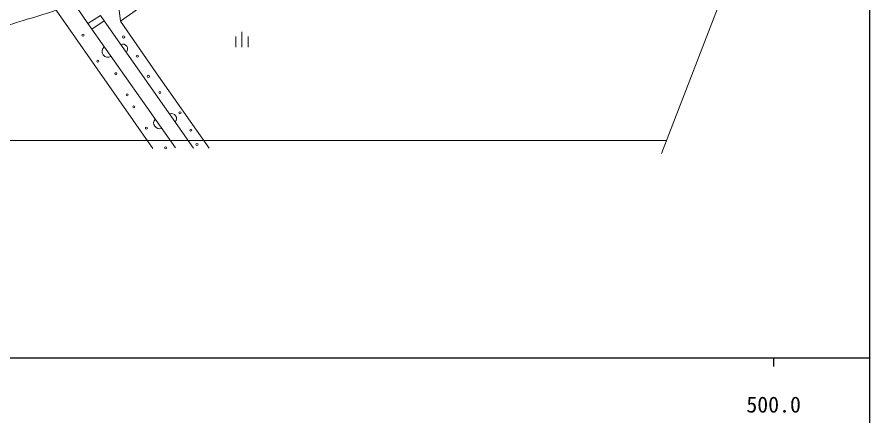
# Model space of a CAD drawing. Units: millimetres, scale not verified. Extents: x 40000 to 680000, y 20000 to 380000.
# Drawn here: x 481586 to 579000, y 198357 to 243968 of the extents above; entities that cross this region are included whole.
import ezdxf
from ezdxf.enums import TextEntityAlignment as Align

# ---------------------------------------------------------------- set-up
doc = ezdxf.new("R2010")
doc.units = ezdxf.units.MM
doc.header["$LTSCALE"] = 1000
for name, color, linetype, lineweight in [('M-BGD', 7, 'Continuous', 13), ('M-STR-HTXT', 7, 'Continuous', 13), ('M-TTL-BAND', 7, 'Continuous', 25)]:
    doc.layers.add(name, color=color, linetype=linetype, lineweight=lineweight)
doc.styles.add('ＭＳ ゴシック', font='')
doc.styles.get('ＭＳ ゴシック').set_extended_font_data('MS Gothic')

msp = doc.modelspace()

# ---------------------------------------------------------------- linework, layer by layer
at = {"layer": 'M-BGD'}
for p, q in [((491554, 243547), (501747, 228986)), ((490120, 242598), (499665, 228996)), ((506572, 240513), (506572, 241738)), ((507272, 240513), (507272, 242263)), ((507972, 240513), (507972, 241738))]:
    msp.add_line(p, q, dxfattribs=at)
for points in [[(503489, 251804), (504055, 251025), (493416, 243512), (493241, 244742)], [(485064, 249720), (486069, 244735), (497076, 228956)], [(487883, 245848), (489686, 243231), (491114, 244156), (491554, 243547), (490120, 242598), (489686, 243231)], [(493416, 243512), (497483, 237607), (503536, 228957)]]:
    msp.add_lwpolyline(points, dxfattribs=at)
for centre in [(489119, 241895), (493767, 241686), (490807, 238928), (495320, 239492), (492875, 237486), (496577, 237187), (494155, 235063), (497896, 235343), (494917, 233702), (500195, 233011), (496360, 231252), (501437, 231032), (498564, 229020), (502134, 229403)]:
    msp.add_circle(centre, 120, dxfattribs=at)
for centre, radius, start, end in [((493657, 240321), 552, 318.22612, 111.75859), ((491967, 240032), 673, 128.27663, 301.84368), ((499237, 232368), 563, 316.9164, 113.06831), ((497860, 231876), 674, 140.24793, 289.87238)]:
    msp.add_arc(centre, radius, start, end, dxfattribs=at)
msp.add_open_spline([(434182, 262116), (437718, 259752), (438821, 258973), (441530, 256630), (444643, 253937), (445714, 251717), (448842, 249041), (451863, 246457), (453624, 244960), (457217, 243257), (460002, 241938), (461694, 241255), (464759, 240944), (468559, 240558), (470744, 240900), (474523, 241453), (477825, 241935), (479563, 242763), (482760, 243720), (484055, 244108), (484475, 244230), (486069, 244735)], degree=3, knots=[0, 0, 0, 0, 1, 1, 1, 2, 2, 2, 3, 3, 3, 4, 4, 4, 5, 5, 5, 6, 6, 6, 7, 7, 7, 7], dxfattribs=at)
at = {"layer": 'M-STR-HTXT'}
for p, q in [((566842, 258515), (555191, 228360)), ((426607, 229858), (555770, 229858))]:
    msp.add_line(p, q, dxfattribs=at)
at = {"layer": 'M-TTL-BAND'}
for p, q in [((579000, 20000), (579000, 370000)), ((40000, 205000), (579000, 205000)), ((568000, 205000), (568000, 204000))]:
    msp.add_line(p, q, dxfattribs=at)

# ---------------------------------------------------------------- texts
at = {"layer": 'M-TTL-BAND', "style": 'ＭＳ ゴシック'}
msp.add_text('500.0', height=1833, dxfattribs=at).set_placement((568000, 198195), align=Align.BOTTOM_CENTER)

doc.saveas('drawing.dxf')
